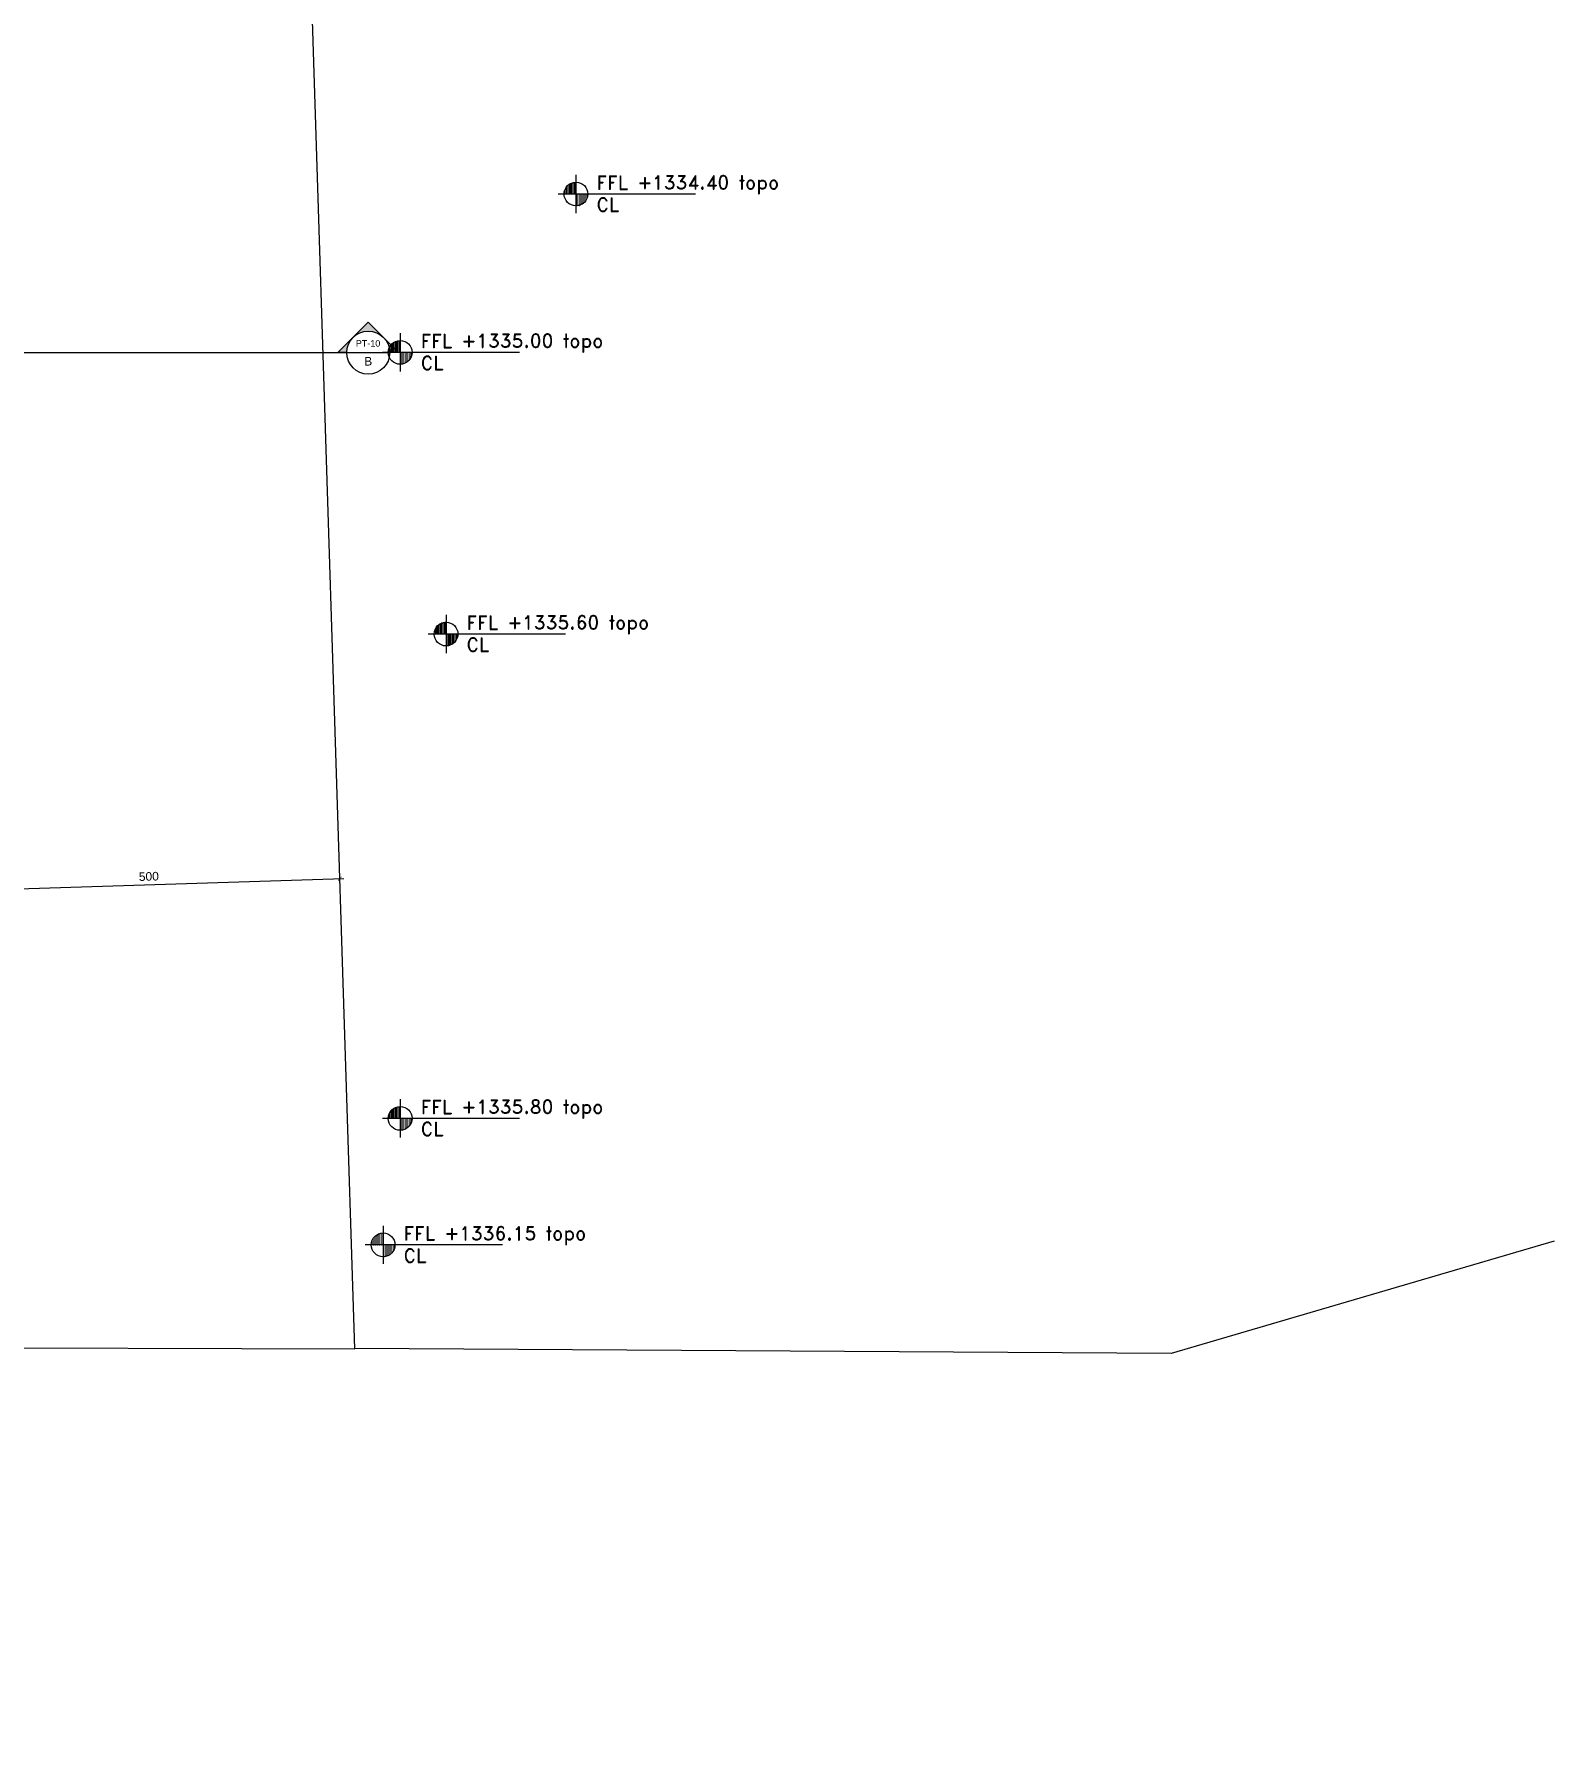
# Model space of a CAD drawing. Header units: centimetres. Extents: x 96271 to 179142, y 9855 to 112216.
# Drawn here: x 130649 to 132638, y 50352 to 52572 of the extents above; entities that cross this region are included whole.
import ezdxf
from ezdxf.enums import TextEntityAlignment as Align

# ---------------------------------------------------------------- set-up
doc = ezdxf.new("R2010")
doc.units = ezdxf.units.CM
doc.header["$LTSCALE"] = 100
doc.header["$MEASUREMENT"] = 0
doc.header["$PDSIZE"] = 0.2
doc.layers.get('0').update_dxf_attribs({"linetype": 'CONTINUOUS'})
doc.layers.get('DEFPOINTS').update_dxf_attribs({"linetype": 'CONTINUOUS'})
for name, color, linetype in [('A-Dim', 2, 'CONTINUOUS'), ('A-Otln-Lot Limit', 4, 'CONTINUOUS'), ('plan-elevation level', 7, 'CONTINUOUS')]:
    doc.layers.add(name, color=color, linetype=linetype)
doc.layers.add('A-Sect-Iden', color=191, linetype='CONTINUOUS', lineweight=25)
doc.styles.add('ROMAND', font='romand.shx', dxfattribs={"height": 10})
doc.styles.add('ROMANS', font='romans.shx')
doc.styles.get("Standard").update_dxf_attribs({"font": 'arial.ttf'})
doc.dimstyles.new('1-50', dxfattribs={"dimtxt": 11.25, "dimasz": 5, "dimexe": 5, "dimexo": 5, "dimgap": 5, "dimtad": 1, "dimdec": 1, "dimrnd": 0.5, "dimzin": 12, "dimdsep": 46, "dimtxsty": 'Standard', "dimblk": 'ARCHTICK', "dimcen": 0.09, "dimdle": 5, "dimadec": 0, "dimazin": 3, "dimtfac": 1, "dimtdec": 1, "dimtix": 1, "dimtofl": 0, "dimtmove": 1, "dimatfit": 3, "dimfxl": 5, "dimtolj": 1, "dimtzin": 0, "dimarcsym": 0})
pattern_1 = [(90, (894916.29, -703049.082), (14.2875, 7.14375), [0, -14.2875])]

# ---------------------------------------------------------------- blocks, each defined once
blk = doc.blocks.new('_ArchTick')
at = {"color": 0, "linetype": 'ByBlock', "const_width": 0.15}
blk.add_lwpolyline([(-0.5, -0.5), (0.5, 0.5)], dxfattribs=at)
blk = doc.blocks.new('*D262')
at = {"layer": 'A-Dim', "color": 0, "lineweight": -2, "transparency": 16777216}
blk.add_line((130544.5, 51451), (131054.3, 51467.2), dxfattribs=at)
at = {"layer": 'DEFPOINTS', "color": 0, "transparency": 16777216}
for p in [(131049.3, 51467.1), (131052.4, 51369.3), (130552.6, 51353.4)]:
    blk.add_point(p, dxfattribs=at)
at = {"layer": 'A-Dim', "color": 0, "lineweight": -2, "transparency": 16777216, "xscale": 5, "yscale": 5, "zscale": 5}
for p, rotation in [((130549.5, 51451.2), 181.8247667080837), ((131049.3, 51467.1), 1.8247667080837)]:
    blk.add_blockref('_ArchTick', p, dxfattribs=dict(at, rotation=rotation))
at = {"layer": 'A-Dim', "color": 0, "transparency": 16777216, "insert": (130799.1, 51469.9), "char_height": 11.25, "attachment_point": 5, "rotation": 1.8248}
blk.add_mtext('\\A1;500', dxfattribs=at)
blk = doc.blocks.new('CL-FFL-PLAN')
at = {"layer": 'plan-elevation level'}
h = blk.add_hatch(dxfattribs=at)
h.set_pattern_fill('DOTS', color=232, scale=9, angle=90, style=0)
h.set_pattern_definition(pattern_1)
h.paths.add_polyline_path([(-1229, 207), (-1229, 50), (-1385, 50, -0.414214)])
h = blk.add_hatch(dxfattribs=at)
h.set_pattern_fill('DOTS', color=232, scale=9, angle=90, style=0)
h.set_pattern_definition(pattern_1)
h.paths.add_polyline_path([(-1229, 50), (-1072, 50, -0.414214), (-1229, -106)])
at = {"layer": 'plan-elevation level', "color": 7, "ltscale": 111}
for p, q in [((-1229, 301), (-1229, -200)), ((337, 50), (-1463, 50))]:
    blk.add_line(p, q, dxfattribs=at)
blk.add_circle((-1229, 50), 156, dxfattribs=at)
at = {"layer": 'plan-elevation level', "color": 111, "ltscale": 111, "style": 'ROMAND'}
for s, p in [('FFL', (-960, 110)), ('CL', (-960, -180))]:
    blk.add_text(s, height=180, dxfattribs=at).set_placement(p)
for tag, p in [('FFL', (-424, 113)), ('CL', (-417, -180))]:
    blk.add_attdef(tag, p, '', height=180, dxfattribs=at)
blk = doc.blocks.new('Anno_Section_A2')
blk.add_line((2.5, 0), (-2.5, 0))
blk.add_circle((0, 0), 2.5)
at = {"style": 'ROMANS'}
blk.add_attdef('NUMBER', text='', height=1, dxfattribs=at).set_placement((0, 0.5), align=Align.CENTER)
blk.add_attdef('SHEET', text='', height=0.75, dxfattribs=at).set_placement((0, -0.5), align=Align.TOP_CENTER)
blk = doc.blocks.new('Anno_Arrow_A2')
h = blk.add_hatch(color=256)
h.paths.add_polyline_path([(-1.77, 1.77), (-3.54, 0), (-2.5, 0, -0.198912)])
h.paths.add_polyline_path([(0, 3.54), (-1.77, 1.77, -0.414214), (1.77, 1.77)])
h.paths.add_polyline_path([(2.37, 1.16), (2.25, 1.1, -0.114349), (2.5, 0), (3.54, 0)])
h.paths.add_polyline_path([(1.77, 1.77, -0.082683), (2.25, 1.1), (2.37, 1.16)])
blk.add_lwpolyline([(-2.5, 0), (-3.54, 0), (0, 3.54), (3.54, 0), (2.5, 0)])

msp = doc.modelspace()

# ---------------------------------------------------------------- linework, layer by layer
at = {"layer": 'A-Otln-Lot Limit'}
for points in [[(126965.712, 50479.123), (127206.535, 50394.564), (127669.865, 50351.712), (129880.741, 50855.19), (131068.865, 50851.94), (130904.471, 56012.018), (130151.894, 56776.773), (130222.083, 57217.518), (129747.22, 57140.456), (129010.375, 57171.007), (128361.687, 57204.5), (127783.533, 57219.682), (127242.113, 56719.747), (127087.264, 56618.541), (126965.712, 50479.08)], [(132638.47, 50992.789), (132137.237, 50845.658), (131068.859, 50852.143)]]:
    msp.add_lwpolyline(points, dxfattribs=at)
at = {"layer": 'A-Sect-Iden'}
msp.add_line((126383.148, 52155.286), (131114.439, 52155.286), dxfattribs=at)

# ---------------------------------------------------------------- block references
at = {"layer": 'A-Sect-Iden', "xscale": 11.25, "yscale": 11.25, "zscale": 11.25}
msp.add_blockref('Anno_Arrow_A2', (131086.314, 52155.286), dxfattribs=at)
at = {"layer": 'A-Sect-Iden'}
ref = msp.add_blockref('Anno_Section_A2', (131086.314, 52155.286), dxfattribs=dict(at, xscale=11.24999999999999, yscale=11.24999999999999, zscale=11.24999999999999, rotation=180))
ref.add_attrib('NUMBER', 'B', dxfattribs={"layer": '0', "height": 11.25}).set_placement((131086.314, 52138.411), align=Align.CENTER)
ref.add_attrib('SHEET', 'PT-10', dxfattribs={"layer": '0', "height": 8.4375}).set_placement((131086.055, 52171.657), align=Align.TOP_CENTER)
at = {"layer": 'plan-elevation level'}
ref = msp.add_blockref('CL-FFL-PLAN', (131480.919, 52357.866), dxfattribs=dict(at, xscale=0.09982510700227937, yscale=0.09982510700227937, zscale=0.09982510700227937))
ref.add_attrib('FFL', '+1334.40 topo', (131438.596, 52369.099), dxfattribs={"layer": '0', "color": 111, "ltscale": 111, "height": 17.96852, "style": 'ROMAND'})
ref = msp.add_blockref('CL-FFL-PLAN', (131250.834, 52150.683), dxfattribs=dict(at, xscale=0.09982510700227937, yscale=0.09982510700227937, zscale=0.09982510700227937))
ref.add_attrib('FFL', '+1335.00 topo', (131208.511, 52161.916), dxfattribs={"layer": '0', "color": 111, "ltscale": 111, "height": 17.96852, "style": 'ROMAND'})
ref = msp.add_blockref('CL-FFL-PLAN', (131310.827, 51782.143), dxfattribs=dict(at, xscale=0.09982510700227937, yscale=0.09982510700227937, zscale=0.09982510700227937))
ref.add_attrib('FFL', '+1335.60 topo', (131268.504, 51793.376), dxfattribs={"layer": '0', "color": 111, "ltscale": 111, "height": 17.96852, "style": 'ROMAND'})
ref = msp.add_blockref('CL-FFL-PLAN', (131250.834, 51148.386), dxfattribs=dict(at, xscale=0.09982510700227937, yscale=0.09982510700227937, zscale=0.09982510700227937))
ref.add_attrib('FFL', '+1335.80 topo', (131208.511, 51159.619), dxfattribs={"layer": '0', "color": 111, "ltscale": 111, "height": 17.96852, "style": 'ROMAND'})
ref = msp.add_blockref('CL-FFL-PLAN', (131228.434, 50982.836), dxfattribs=dict(at, xscale=0.09982510700227937, yscale=0.09982510700227937, zscale=0.09982510700227937))
ref.add_attrib('FFL', '+1336.15 topo', (131186.111, 50994.069), dxfattribs={"layer": '0', "color": 111, "ltscale": 111, "height": 17.96852, "style": 'ROMAND'})

# ---------------------------------------------------------------- dimensions: what is measured, and where the dimension line sits
at = {"layer": 'A-Dim'}
dim = msp.add_aligned_dim(p1=(130552.637, 51353.354), p2=(131052.383, 51369.275), distance=97.854, dimstyle='1-50', override={"dimse1": 1, "dimse2": 1}, dxfattribs=at)
dim.commit()
dim.dimension.update_dxf_attribs({"geometry": '*D262', "text_midpoint": (130799.052, 51469.857)})

doc.saveas('drawing.dxf')
